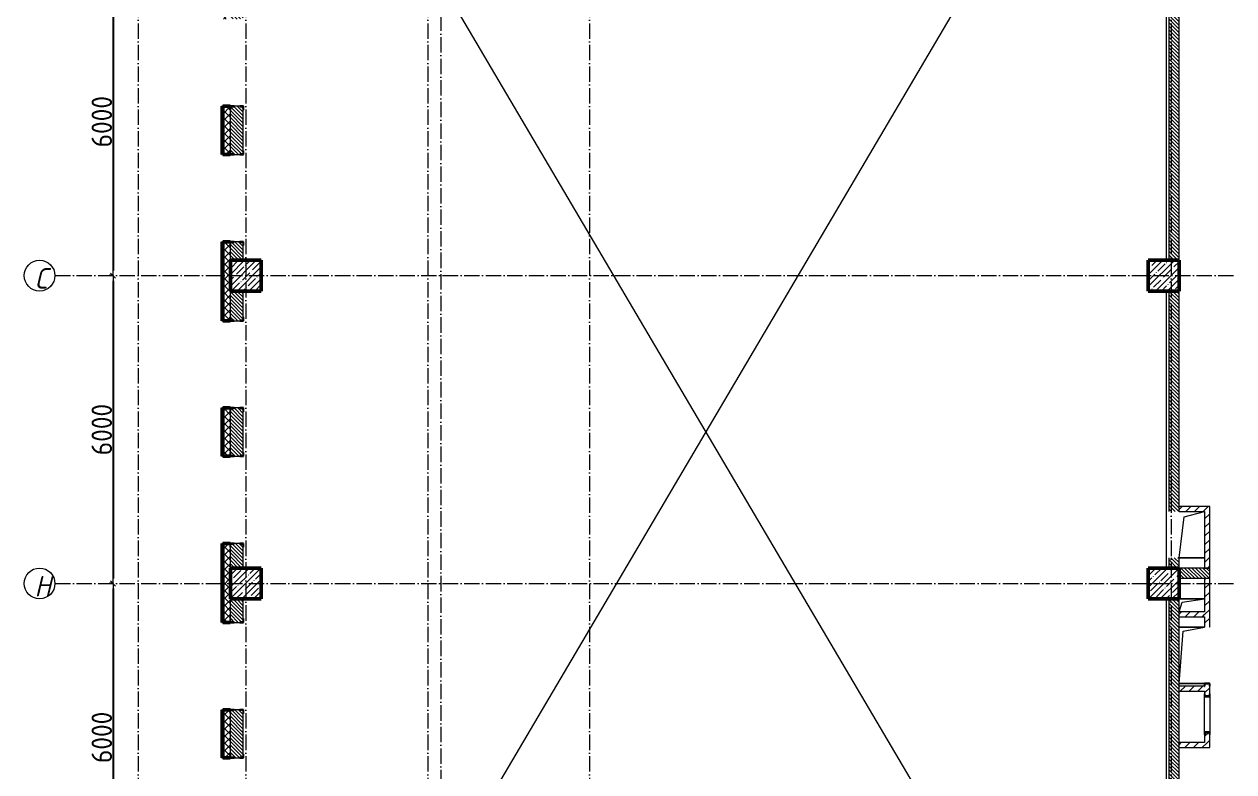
# Model space of a CAD drawing. Header units: millimetres. Extents: x -135211 to 49383, y -8033 to 228499.
# Drawn here: x -63215 to -39623, y 148942 to 163513 of the extents above; entities that cross this region are included whole.
import ezdxf

# ---------------------------------------------------------------- set-up
doc = ezdxf.new("R2010")
doc.units = ezdxf.units.MM
doc.linetypes.add('50_200_ШТРИХ_1Т_ш5_п1_п1_', pattern=[700, 500, -100, 0, -100])
for name, color, linetype, lineweight in [('A-____-____-DIMS', 7, 'Continuous', 9), ('A-DETL-____-OTLN-4', 7, 'Continuous', 18), ('A-FLOR-____-OTLN', 7, 'Continuous', 9), ('A-GENM-____-MCUT', 7, 'Continuous', 25), ('A-GENM-____-OTLN', 7, 'Continuous', 9), ('A-GENM-____-OTLN-1', 7, 'Continuous', 25), ('A-WALL-____-MCUT-2', 7, 'Continuous', 50), ('A-WALL-____-MCUT-3', 7, 'Continuous', 9), ('A-WALL-____-PATT-1', 7, 'Continuous', 9), ('A-WALL-FNSH-MCUT-1', 7, 'Continuous', 9), ('I-WALL-____-OTLN', 7, 'Continuous', 9), ('S-COLS-____-MCUT', 7, 'Continuous', 50), ('S-COLS-____-OTLN', 7, 'Continuous', 9), ('S-GRID-____-IDEN', 7, 'Continuous', 9), ('S-GRID-____-OTLN-1', 7, '50_200_ШТРИХ_1Т_ш5_п1_п1_', 9)]:
    doc.layers.add(name, color=color, linetype=linetype, lineweight=lineweight)
doc.styles.add('ISOCPEUR_I', font='isocpeui.ttf', dxfattribs={"width": 0.9, "height": 2.5})
doc.styles.add('СПДС', font='isocpeur.ttf', dxfattribs={"width": 0.9})
doc.dimstyles.new('Размера А3', dxfattribs={"dimtxt": 200, "dimasz": 100, "dimexe": 70, "dimexo": 100, "dimgap": 20, "dimtad": 1, "dimdec": 0, "dimrnd": 10, "dimzin": 0, "dimdsep": 46, "dimtxsty": 'СПДС', "dimblk": 'ARROWHEAD_6', "dimcen": 1, "dimclrd": 256, "dimclre": 256, "dimclrt": 256, "dimazin": 0, "dimtfac": 1, "dimtdec": 0, "dimtmove": 2, "dimatfit": 3, "dimfxl": 1, "dimtolj": 1, "dimtzin": 0, "dimarcsym": 0})
pattern_1 = [(135, (-129942.255, 127932.027), (-35.35534, -35.35534), [])]
pattern_2 = [(45, (-129942.25, 127932.03), (-84.85281, 84.85281), [])]

# ---------------------------------------------------------------- blocks, each defined once
blk = doc.blocks.new('BSC_Колонна _Прямоугольная - 600х600-V15-АР1_План отверстий 3 этажа в осях 1-64_А-ГГ')
at = {"layer": 'S-COLS-____-OTLN'}
h = blk.add_hatch(dxfattribs=at)
h.set_pattern_fill('FP_51', color=256, style=0, pattern_type=2)
h.set_pattern_definition([(45, (-71050, -30681.04), (-114.04925, 114.04925), []), (45, (-70935.95, -30681.04), (-114.04925, 114.04925), [201.613, -40.323, 3.353, -36.97])])
h.paths.add_polyline_path([(-300, -300), (300, -300), (300, 300), (-300, 300)], flags=0)
at = {"layer": 'S-COLS-____-MCUT'}
for p, q in [((300, 300), (-300, 300)), ((-300, 300), (-300, -300)), ((300, -300), (300, 300)), ((-300, -300), (300, -300))]:
    blk.add_line(p, q, dxfattribs=at)
blk = doc.blocks.new('BSC_Колонна _Прямоугольная - 600х600-V16-АР1_План отверстий 3 этажа в осях 1-64_А-ГГ')
at = {"layer": 'S-COLS-____-OTLN'}
h = blk.add_hatch(dxfattribs=at)
h.set_pattern_fill('FP_52', color=256, style=0, pattern_type=2)
h.set_pattern_definition([(45, (-71050, -24681.04), (-114.04925, 114.04925), []), (45, (-70935.95, -24681.04), (-114.04925, 114.04925), [201.613, -40.323, 3.353, -36.97])])
h.paths.add_polyline_path([(-300, -300), (300, -300), (300, 300), (-300, 300), (-300, 134)], flags=0)
at = {"layer": 'S-COLS-____-MCUT'}
for p, q in [((300, 300), (-300, 300)), ((-300, 300), (-300, -300)), ((300, -300), (300, 300)), ((-300, -300), (300, -300))]:
    blk.add_line(p, q, dxfattribs=at)
blk = doc.blocks.new('BSC_Колонна _Прямоугольная - 600х600-V18-АР1_План отверстий 3 этажа в осях 1-64_А-ГГ')
at = {"layer": 'S-COLS-____-OTLN'}
h = blk.add_hatch(dxfattribs=at)
h.set_pattern_fill('FP_55', color=256, style=0, pattern_type=2)
h.set_pattern_definition([(45, (-88950, -30681.04), (-114.04925, 114.04925), []), (45, (-88835.95, -30681.04), (-114.04925, 114.04925), [201.613, -40.323, 3.353, -36.97])])
h.paths.add_polyline_path([(-300, -300), (300, -300), (300, 300), (-300, 300)], flags=0)
at = {"layer": 'S-COLS-____-MCUT'}
for p, q in [((300, 300), (-300, 300)), ((-300, 300), (-300, -300)), ((300, -300), (300, 300)), ((-300, -300), (300, -300))]:
    blk.add_line(p, q, dxfattribs=at)
blk = doc.blocks.new('BSC_Колонна _Прямоугольная - 600х600-V19-АР1_План отверстий 3 этажа в осях 1-64_А-ГГ')
at = {"layer": 'S-COLS-____-OTLN'}
h = blk.add_hatch(dxfattribs=at)
h.set_pattern_fill('FP_56', color=256, style=0, pattern_type=2)
h.set_pattern_definition([(45, (-88950, -24681.04), (-114.04925, 114.04925), []), (45, (-88835.95, -24681.04), (-114.04925, 114.04925), [201.613, -40.323, 3.353, -36.97])])
h.paths.add_polyline_path([(-300, -300), (300, -300), (300, 300), (-300, 300), (-300, 134)], flags=0)
at = {"layer": 'S-COLS-____-MCUT'}
for p, q in [((300, 300), (-300, 300)), ((-300, 300), (-300, -300)), ((300, -300), (300, 300)), ((-300, -300), (300, -300))]:
    blk.add_line(p, q, dxfattribs=at)
blk = doc.blocks.new('Фахверк_СКБ_Уголок - 250_3380-27498580-АР1_План отверстий 3 этажа в осях 1-64_А-ГГ')
at = {"layer": 'A-GENM-____-MCUT'}
for p, q in [((200, 181), (125, 181)), ((125, 181), (125, 106)), ((125, 106), (131, 106)), ((131, 106), (131, 175)), ((131, 175), (200, 175)), ((200, 175), (200, 181)), ((131, -6), (125, -6)), ((125, -6), (125, -81)), ((125, -81), (200, -81)), ((131, -75), (131, -6)), ((200, -75), (131, -75)), ((200, -81), (200, -75))]:
    blk.add_line(p, q, dxfattribs=at)
blk = doc.blocks.new('AR_Отверстие прямоугольное _в плите_ - AR_Отверстие прямоугольное _в плите_-30552785-АР1_План отверстий 3 этажа в осях 1-64_А-ГГ')
at = {"layer": 'A-GENM-____-OTLN'}
for p, q in [((-250, -450), (-150, 350)), ((-150, 350), (250, 450)), ((-250, -450), (250, -450))]:
    blk.add_line(p, q, dxfattribs=at)
blk = doc.blocks.new('AR_Отверстие прямоугольное _в плите_ - AR_Отверстие прямоугольное _в плите_-30459257-АР1_План отверстий 3 этажа в осях 1-64_А-ГГ')
at = {"layer": 'A-GENM-____-OTLN'}
for p, q in [((250, 125), (-250, 125)), ((-250, -125), (-188, 63)), ((-188, 63), (250, 125))]:
    blk.add_line(p, q, dxfattribs=at)
blk = doc.blocks.new('AR_Отверстие прямоугольное _в плите_ - AR_Отверстие прямоугольное _в плите_-V208-АР1_План отверстий 3 этажа в осях 1-64_А-ГГ')
at = {"layer": 'A-GENM-____-OTLN'}
for p, q in [((250, 550), (-250, 550)), ((-167, 467), (250, 550)), ((-250, -550), (-167, 467)), ((-250, -550), (250, -550))]:
    blk.add_line(p, q, dxfattribs=at)
blk = doc.blocks.new('154_Фахверк_СКБ_Швеллер - Тип_100_3960_зеркало-36793856-АР1_План отверстий 3 этажа в осях 1-64_А-ГГ')
at = {"layer": 'A-GENM-____-MCUT'}
for p, q in [((175, 50), (125, 50)), ((125, 50), (125, -50)), ((128, 47), (175, 47)), ((128, -47), (128, 47)), ((175, 47), (175, 50)), ((125, -50), (175, -50)), ((175, -47), (128, -47)), ((175, -50), (175, -47))]:
    blk.add_line(p, q, dxfattribs=at)
blk = doc.blocks.new('154_Стойка_СКБ_Швеллер - СМ-2180_100-28318692-АР1_План отверстий 3 этажа в осях 1-64_А-ГГ')
at = {"layer": 'A-GENM-____-MCUT'}
for p, q in [((171, 50), (125, 50)), ((125, 50), (125, -50)), ((129.5, 42.4), (171, 42.4)), ((129.5, -42.4), (129.5, 42.4)), ((171, 42.4), (171, 50)), ((125, -50), (171, -50)), ((171, -42.4), (129.5, -42.4)), ((171, -50), (171, -42.4))]:
    blk.add_line(p, q, dxfattribs=at)
blk = doc.blocks.new('Ось сетки - Круг_Ø6_00__ISO-2_5_0_9K_-25732049-АР1_План отверстий 3 этажа в осях 1-64_А-ГГ')
at = {"layer": 'S-GRID-____-IDEN'}
blk.add_circle((0, 0), 3, dxfattribs=at)
blk = doc.blocks.new('ARROWHEAD_6')
at = {"color": 0, "linetype": 'Continuous'}
for p, q in [((0, 0), (-1, 0)), ((-0.5, -0.5), (0.5, 0.5))]:
    blk.add_line(p, q, dxfattribs=at)
blk = doc.blocks.new('*D1048')
at = {"layer": 'A-____-____-DIMS', "lineweight": -2, "transparency": 16777216}
for p, q in [((-61476, 164613), (-61552, 164613)), ((-61482, 164513), (-61482, 158713)), ((-61476, 158613), (-61552, 158613))]:
    blk.add_line(p, q, dxfattribs=at)
at = {"layer": 'Defpoints', "color": 0, "transparency": 16777216}
for p in [(-61376, 164613), (-61482, 158613), (-61376, 158613)]:
    blk.add_point(p, dxfattribs=at)
at = {"layer": 'A-____-____-DIMS', "lineweight": -2, "transparency": 16777216, "xscale": 100, "yscale": 100, "zscale": 100}
for p, rotation in [((-61482, 164613), 90), ((-61482, 158613), 270)]:
    blk.add_blockref('ARROWHEAD_6', p, dxfattribs=dict(at, rotation=rotation))
at = {"layer": 'A-____-____-DIMS', "transparency": 16777216, "insert": (-61702, 161613), "char_height": 400, "attachment_point": 5, "rotation": 90, "style": 'СПДС'}
blk.add_mtext('\\A1;6000', dxfattribs=at)
blk = doc.blocks.new('*D1049')
at = {"layer": 'A-____-____-DIMS', "lineweight": -2, "transparency": 16777216}
for p, q in [((-61476, 158613), (-61552, 158613)), ((-61482, 158513), (-61482, 152713)), ((-61476, 152613), (-61552, 152613))]:
    blk.add_line(p, q, dxfattribs=at)
at = {"layer": 'Defpoints', "color": 0, "transparency": 16777216}
for p in [(-61376, 158613), (-61482, 152613), (-61376, 152613)]:
    blk.add_point(p, dxfattribs=at)
at = {"layer": 'A-____-____-DIMS', "lineweight": -2, "transparency": 16777216, "xscale": 100, "yscale": 100, "zscale": 100}
for p, rotation in [((-61482, 158613), 90), ((-61482, 152613), 270)]:
    blk.add_blockref('ARROWHEAD_6', p, dxfattribs=dict(at, rotation=rotation))
at = {"layer": 'A-____-____-DIMS', "transparency": 16777216, "insert": (-61702, 155613), "char_height": 400, "attachment_point": 5, "rotation": 90, "style": 'СПДС'}
blk.add_mtext('\\A1;6000', dxfattribs=at)
blk = doc.blocks.new('*D1050')
at = {"layer": 'A-____-____-DIMS', "lineweight": -2, "transparency": 16777216}
for p, q in [((-61476, 152613), (-61552, 152613)), ((-61482, 152513), (-61482, 146713)), ((-61476, 146613), (-61552, 146613))]:
    blk.add_line(p, q, dxfattribs=at)
at = {"layer": 'Defpoints', "color": 0, "transparency": 16777216}
for p in [(-61376, 152613), (-61482, 146613), (-61376, 146613)]:
    blk.add_point(p, dxfattribs=at)
at = {"layer": 'A-____-____-DIMS', "lineweight": -2, "transparency": 16777216, "xscale": 100, "yscale": 100, "zscale": 100}
for p, rotation in [((-61482, 152613), 90), ((-61482, 146613), 270)]:
    blk.add_blockref('ARROWHEAD_6', p, dxfattribs=dict(at, rotation=rotation))
at = {"layer": 'A-____-____-DIMS', "transparency": 16777216, "insert": (-61702, 149613), "char_height": 400, "attachment_point": 5, "rotation": 90, "style": 'СПДС'}
blk.add_mtext('\\A1;6000', dxfattribs=at)

msp = doc.modelspace()

# ---------------------------------------------------------------- hatches: boundary and pattern name
at = {"layer": 'A-WALL-____-PATT-1'}
h = msp.add_hatch(dxfattribs=at)
h.set_pattern_fill('FP_1', color=256, style=0, pattern_type=2)
h.set_pattern_definition([(45, (-129942.25, 127932.03), (-70.71068, 70.71068), []), (135, (-129942.25, 127932.03), (-70.71068, -70.71068), [])])
h.paths.add_polyline_path([(-59342.3, 140263.1), (-59192.3, 140263.1), (-59192.3, 141558.1), (-59198.3, 141558.1), (-59198.3, 141633.1), (-59342.3, 141633.1)], flags=0)
h.paths.add_polyline_path([(-59257.4, 143333.1), (-59198.3, 143333.1), (-59198.3, 143408.1), (-59192.3, 143408.1), (-59192.3, 144198.1), (-59198.3, 144198.1), (-59198.3, 144273.1), (-59342.3, 144273.1), (-59342.3, 143333.1)], flags=0)
h.paths.add_polyline_path([(-59257.4, 145973.1), (-59198.3, 145973.1), (-59198.3, 146048.1), (-59192.3, 146048.1), (-59192.3, 147438.1), (-59198.3, 147438.1), (-59198.3, 147513.1), (-59342.3, 147513.1), (-59342.3, 145973.1)], flags=0)
h.paths.add_polyline_path([(-59257.4, 149213.1), (-59198.3, 149213.1), (-59198.3, 149288.1), (-59192.3, 149288.1), (-59192.3, 150078.1), (-59198.3, 150078.1), (-59198.3, 150153.1), (-59342.3, 150153.1), (-59342.3, 149213.1)], flags=0)
h.paths.add_polyline_path([(-59257.4, 151853.1), (-59198.3, 151853.1), (-59198.3, 151928.1), (-59192.3, 151928.1), (-59192.3, 153318.1), (-59198.3, 153318.1), (-59198.3, 153393.1), (-59342.3, 153393.1), (-59342.3, 151853.1)], flags=0)
h.paths.add_polyline_path([(-59342.3, 155093.1), (-59198.3, 155093.1), (-59198.3, 155168.1), (-59192.3, 155168.1), (-59192.3, 155958.1), (-59198.3, 155958.1), (-59198.3, 156033.1), (-59342.3, 156033.1)], flags=0)
h.paths.add_polyline_path([(-59342.3, 157733.1), (-59198.3, 157733.1), (-59198.3, 157808.1), (-59192.3, 157808.1), (-59192.3, 159198.1), (-59198.3, 159198.1), (-59198.3, 159273.1), (-59342.3, 159273.1)], flags=0)
h.paths.add_polyline_path([(-59342.3, 160973.1), (-59198.3, 160973.1), (-59198.3, 161048.1), (-59192.3, 161048.1), (-59192.3, 161838.1), (-59198.3, 161838.1), (-59198.3, 161913.1), (-59342.3, 161913.1)], flags=0)
h.paths.add_polyline_path([(-59198.3, 163613.1), (-59198.3, 163688.1), (-59192.3, 163688.1), (-59192.3, 165078.1), (-59198.3, 165078.1), (-59198.3, 165153.1), (-59342.3, 165153.1), (-59342.3, 163613.1), (-59257.4, 163613.1)], flags=0)
h.paths.add_polyline_path([(-59198.3, 166853.1), (-59198.3, 166928.1), (-59192.3, 166928.1), (-59192.3, 167718.1), (-59198.3, 167718.1), (-59198.3, 167793.1), (-59342.3, 167793.1), (-59342.3, 166853.1), (-59257.4, 166853.1)], flags=0)
h.paths.add_polyline_path([(-59198.3, 169493.1), (-59198.3, 169568.1), (-59192.3, 169568.1), (-59192.3, 170863.1), (-59342.3, 170863.1), (-59342.3, 169493.1), (-59257.4, 169493.1)], flags=0)
h = msp.add_hatch(dxfattribs=at)
h.set_pattern_fill('FP_6', color=256, style=0, pattern_type=2)
h.set_pattern_definition(pattern_1)
h.paths.add_polyline_path([(-59011.3, 158913.1), (-58942.3, 158913.1), (-58942.3, 159267.1), (-59011.3, 159267.1), (-59011.3, 159273.1), (-59123.3, 159273.1), (-59123.3, 159267.1), (-59192.3, 159267.1), (-59192.3, 158913.1)], flags=0)
h.paths.add_polyline_path([(-59011.3, 160973.1), (-59011.3, 160979.1), (-58942.3, 160979.1), (-58942.3, 161907.1), (-59011.3, 161907.1), (-59011.3, 161913.1), (-59123.3, 161913.1), (-59123.3, 161907.1), (-59192.3, 161907.1), (-59192.3, 160979.1), (-59123.3, 160979.1), (-59123.3, 160973.1)], flags=0)
h.paths.add_polyline_path([(-59011.3, 163613.1), (-59011.3, 163619.1), (-58942.3, 163619.1), (-58942.3, 164313.1), (-59192.3, 164313.1), (-59192.3, 163619.1), (-59123.3, 163619.1), (-59123.3, 163613.1)], flags=0)
h = msp.add_hatch(dxfattribs=at)
h.set_pattern_fill('FP_6', color=256, style=0, pattern_type=2)
h.set_pattern_definition(pattern_1)
h.paths.add_polyline_path([(-40692.3, 158913.1), (-40692.3, 164313.1), (-40892.3, 164313.1), (-40892.3, 158913.1)], flags=0)
h = msp.add_hatch(dxfattribs=at)
h.set_pattern_fill('FP_6', color=256, style=0, pattern_type=2)
h.set_pattern_definition(pattern_1)
h.paths.add_polyline_path([(-59123.3, 152913.1), (-58942.3, 152913.1), (-58942.3, 153387.1), (-59011.3, 153387.1), (-59011.3, 153393.1), (-59123.3, 153393.1), (-59123.3, 153387.1), (-59192.3, 153387.1), (-59192.3, 152913.1)], flags=0)
h.paths.add_polyline_path([(-59123.3, 155093.1), (-59011.3, 155093.1), (-59011.3, 155099.1), (-58942.3, 155099.1), (-58942.3, 156027.1), (-59011.3, 156027.1), (-59011.3, 156033.1), (-59123.3, 156033.1), (-59123.3, 156027.1), (-59192.3, 156027.1), (-59192.3, 155099.1), (-59123.3, 155099.1)], flags=0)
h.paths.add_polyline_path([(-59011.3, 157733.1), (-59011.3, 157739.1), (-58942.3, 157739.1), (-58942.3, 158313.1), (-59192.3, 158313.1), (-59192.3, 157739.1), (-59123.3, 157739.1), (-59123.3, 157733.1)], flags=0)
h = msp.add_hatch(dxfattribs=at)
h.set_pattern_fill('FP_6', color=256, style=0, pattern_type=2)
h.set_pattern_definition(pattern_1)
h.paths.add_polyline_path([(-40692.3, 152913.1), (-40692.3, 153113.1), (-40892.3, 153113.1), (-40892.3, 152913.1)], flags=0)
h.paths.add_polyline_path([(-40892.3, 154013.1), (-40692.3, 154013.1), (-40692.3, 158313.1), (-40892.3, 158313.1), (-40892.3, 156187.1)], flags=0)
h = msp.add_hatch(dxfattribs=at)
h.set_pattern_fill('FP_4', color=256, style=0, pattern_type=2)
h.set_pattern_definition(pattern_2)
h.paths.add_polyline_path([(-40192.3, 154013.1), (-40092.3, 154013.1), (-40092.3, 154113.1), (-40692.3, 154113.1), (-40692.3, 154013.1)], flags=0)
h = msp.add_hatch(dxfattribs=at)
h.set_pattern_fill('FP_4', color=256, style=0, pattern_type=2)
h.set_pattern_definition(pattern_2)
h.paths.add_polyline_path([(-40092.3, 152913.1), (-40092.3, 154013.1), (-40192.3, 154013.1), (-40192.3, 152913.1)], flags=0)
h = msp.add_hatch(dxfattribs=at)
h.set_pattern_fill('FP_6', color=256, style=0, pattern_type=2)
h.set_pattern_definition(pattern_1)
h.paths.add_polyline_path([(-40092.3, 152713.1), (-40092.3, 152913.1), (-40692.3, 152913.1), (-40692.3, 152713.1)], flags=0)
h = msp.add_hatch(dxfattribs=at)
h.set_pattern_fill('FP_4', color=256, style=0, pattern_type=2)
h.set_pattern_definition(pattern_2)
h.paths.add_polyline_path([(-40099.9, 149513.1), (-40092.3, 149513.1), (-40092.3, 149667.1), (-40099.9, 149667.1), (-40099.9, 149708.6), (-40184.7, 149708.6), (-40184.7, 149667.1), (-40192.3, 149667.1), (-40192.3, 149513.1), (-40184.7, 149513.1)], flags=0)
h.paths.add_polyline_path([(-40189.3, 150416.1), (-40095.3, 150416.1), (-40095.3, 150463.1), (-40092.3, 150463.1), (-40092.3, 150613.1), (-40095.3, 150613.1), (-40095.3, 150660.1), (-40189.3, 150660.1), (-40189.3, 150613.1), (-40192.3, 150613.1), (-40192.3, 150463.1), (-40189.3, 150463.1)], flags=0)
h.paths.add_polyline_path([(-40179.4, 151763.1), (-40092.3, 151763.1), (-40092.3, 152713.1), (-40192.3, 152713.1), (-40192.3, 151763.1)], flags=0)
h = msp.add_hatch(dxfattribs=at)
h.set_pattern_fill('FP_6', color=256, style=0, pattern_type=2)
h.set_pattern_definition(pattern_1)
h.paths.add_polyline_path([(-59123.3, 146913.1), (-58942.3, 146913.1), (-58942.3, 147507.1), (-59011.3, 147507.1), (-59011.3, 147513.1), (-59123.3, 147513.1), (-59123.3, 147507.1), (-59192.3, 147507.1), (-59192.3, 146913.1)], flags=0)
h.paths.add_polyline_path([(-59011.3, 149213.1), (-59011.3, 149219.1), (-58942.3, 149219.1), (-58942.3, 150147.1), (-59011.3, 150147.1), (-59011.3, 150153.1), (-59123.3, 150153.1), (-59123.3, 150147.1), (-59192.3, 150147.1), (-59192.3, 149219.1), (-59123.3, 149219.1), (-59123.3, 149213.1)], flags=0)
h.paths.add_polyline_path([(-59011.3, 151853.1), (-59011.3, 151859.1), (-58942.3, 151859.1), (-58942.3, 152313.1), (-59192.3, 152313.1), (-59192.3, 151859.1), (-59123.3, 151859.1), (-59123.3, 151853.1)], flags=0)
h = msp.add_hatch(dxfattribs=at)
h.set_pattern_fill('FP_6', color=256, style=0, pattern_type=2)
h.set_pattern_definition(pattern_1)
h.paths.add_polyline_path([(-40692.3, 146913.1), (-40692.3, 152313.1), (-40892.3, 152313.1), (-40892.3, 146913.1)], flags=0)
h = msp.add_hatch(dxfattribs=at)
h.set_pattern_fill('FP_4', color=256, style=0, pattern_type=2)
h.set_pattern_definition(pattern_2)
h.paths.add_polyline_path([(-40192.3, 151963.1), (-40192.3, 152063.1), (-40692.3, 152063.1), (-40692.3, 151963.1)], flags=0)
h = msp.add_hatch(dxfattribs=at)
h.set_pattern_fill('FP_4', color=256, style=0, pattern_type=2)
h.set_pattern_definition(pattern_2)
h.paths.add_polyline_path([(-40192.3, 150513.1), (-40192.3, 150613.1), (-40692.3, 150613.1), (-40692.3, 150513.1)], flags=0)
h = msp.add_hatch(dxfattribs=at)
h.set_pattern_fill('FP_4', color=256, style=0, pattern_type=2)
h.set_pattern_definition(pattern_2)
h.paths.add_polyline_path([(-40692.3, 149413.1), (-40092.3, 149413.1), (-40092.3, 149513.1), (-40692.3, 149513.1)], flags=0)

# ---------------------------------------------------------------- linework, layer by layer
at = {"layer": 'A-DETL-____-OTLN-4'}
for p, q in [((-58592.3, 140863.1), (-41192.3, 170363.1)), ((-58592.3, 170263.1), (-41192.3, 140763.1))]:
    msp.add_line(p, q, dxfattribs=at)
at = {"layer": 'A-FLOR-____-OTLN'}
for p, q in [((-40942.3, 164313.1), (-40942.3, 158913.1)), ((-40942.3, 158313.1), (-40942.3, 152913.1)), ((-40192.3, 153113.1), (-40692.3, 153113.1)), ((-40942.3, 152313.1), (-40942.3, 146913.1)), ((-40692.3, 152313.1), (-40192.3, 152313.1)), ((-40692.3, 151763.1), (-40192.3, 151763.1)), ((-40192.3, 150663.1), (-40692.3, 150663.1))]:
    msp.add_line(p, q, dxfattribs=at)
at = {"layer": 'A-WALL-____-MCUT-2'}
for p, q in [((-59354.3, 161913.1), (-59354.3, 160973.1)), ((-59349.3, 161913.1), (-59349.3, 160973.1)), ((-59342.3, 161913.1), (-59342.3, 160973.1)), ((-59198.3, 161913.1), (-59342.3, 161913.1)), ((-59342.3, 160973.1), (-59198.3, 160973.1)), ((-59354.3, 159273.1), (-59354.3, 157733.1)), ((-59349.3, 159273.1), (-59349.3, 157733.1)), ((-59342.3, 159273.1), (-59342.3, 157733.1)), ((-59198.3, 159273.1), (-59342.3, 159273.1)), ((-59342.3, 157733.1), (-59198.3, 157733.1)), ((-59354.3, 156033.1), (-59354.3, 155093.1)), ((-59349.3, 156033.1), (-59349.3, 155093.1)), ((-59342.3, 156033.1), (-59342.3, 155093.1)), ((-59198.3, 156033.1), (-59342.3, 156033.1)), ((-59342.3, 155093.1), (-59198.3, 155093.1)), ((-59354.3, 153393.1), (-59354.3, 151853.1)), ((-59349.3, 153393.1), (-59349.3, 151853.1)), ((-59342.3, 153393.1), (-59342.3, 151853.1)), ((-59198.3, 153393.1), (-59342.3, 153393.1)), ((-59342.3, 151853.1), (-59198.3, 151853.1)), ((-59354.3, 150153.1), (-59354.3, 149213.1)), ((-59349.3, 150153.1), (-59349.3, 149213.1)), ((-59342.3, 150153.1), (-59342.3, 149213.1)), ((-59198.3, 150153.1), (-59342.3, 150153.1)), ((-59342.3, 149213.1), (-59198.3, 149213.1))]:
    msp.add_line(p, q, dxfattribs=at)
at = {"layer": 'A-WALL-____-MCUT-3'}
for p, q in [((-40892.3, 164313.1), (-40892.3, 158913.1)), ((-40692.3, 158913.1), (-40692.3, 164313.1)), ((-59011.3, 161913.1), (-59123.3, 161913.1)), ((-59192.3, 161048.1), (-59192.3, 161838.1)), ((-58942.3, 161048.1), (-58942.3, 161838.1)), ((-59123.3, 160973.1), (-59011.3, 160973.1)), ((-59011.3, 159273.1), (-59123.3, 159273.1)), ((-59192.3, 158913.1), (-59192.3, 159198.1)), ((-58942.3, 158913.1), (-58942.3, 159198.1)), ((-59192.3, 157808.1), (-59192.3, 158313.1)), ((-58942.3, 157808.1), (-58942.3, 158313.1)), ((-40892.3, 158313.1), (-40892.3, 154013.1)), ((-40692.3, 154013.1), (-40692.3, 158313.1)), ((-59123.3, 157733.1), (-59011.3, 157733.1)), ((-59192.3, 155168.1), (-59192.3, 155958.1)), ((-59011.3, 156033.1), (-59123.3, 156033.1)), ((-58942.3, 155168.1), (-58942.3, 155958.1)), ((-59123.3, 155093.1), (-59011.3, 155093.1)), ((-59011.3, 153393.1), (-59123.3, 153393.1)), ((-59192.3, 152913.1), (-59192.3, 153318.1)), ((-58942.3, 152913.1), (-58942.3, 153318.1)), ((-40892.3, 153113.1), (-40892.3, 152913.1)), ((-40692.3, 152913.1), (-40692.3, 153113.1)), ((-40092.3, 152913.1), (-40692.3, 152913.1)), ((-40092.3, 152713.1), (-40092.3, 152913.1)), ((-40692.3, 152713.1), (-40092.3, 152713.1)), ((-59192.3, 151928.1), (-59192.3, 152313.1)), ((-58942.3, 151928.1), (-58942.3, 152313.1)), ((-40892.3, 152313.1), (-40892.3, 146913.1)), ((-40692.3, 146913.1), (-40692.3, 152313.1)), ((-59123.3, 151853.1), (-59011.3, 151853.1)), ((-59192.3, 149288.1), (-59192.3, 150078.1)), ((-59011.3, 150153.1), (-59123.3, 150153.1)), ((-58942.3, 149288.1), (-58942.3, 150078.1)), ((-59123.3, 149213.1), (-59011.3, 149213.1))]:
    msp.add_line(p, q, dxfattribs=at)
at = {"layer": 'A-WALL-FNSH-MCUT-1'}
for p, q in [((-59342.3, 161913.1), (-59362.3, 161913.1)), ((-59362.3, 161913.1), (-59362.3, 160973.1)), ((-59362.3, 160973.1), (-59342.3, 160973.1)), ((-59342.3, 159273.1), (-59362.3, 159273.1)), ((-59362.3, 159273.1), (-59362.3, 157733.1)), ((-59362.3, 157733.1), (-59342.3, 157733.1)), ((-59342.3, 156033.1), (-59362.3, 156033.1)), ((-59362.3, 156033.1), (-59362.3, 155093.1)), ((-59362.3, 155093.1), (-59342.3, 155093.1)), ((-40092.3, 154113.1), (-40692.3, 154113.1)), ((-40092.3, 152913.1), (-40092.3, 154113.1)), ((-40692.3, 154013.1), (-40192.3, 154013.1)), ((-40692.3, 154013.1), (-40692.3, 154013.1)), ((-40192.3, 154013.1), (-40192.3, 152913.1)), ((-59342.3, 153393.1), (-59362.3, 153393.1)), ((-59362.3, 153393.1), (-59362.3, 151853.1)), ((-40192.3, 152913.1), (-40092.3, 152913.1)), ((-40192.3, 152713.1), (-40192.3, 152063.1)), ((-40092.3, 151763.1), (-40092.3, 152713.1)), ((-40092.3, 152713.1), (-40092.3, 152713.1)), ((-40192.3, 152063.1), (-40692.3, 152063.1)), ((-40692.3, 151963.1), (-40192.3, 151963.1)), ((-40192.3, 151963.1), (-40192.3, 151763.1)), ((-59362.3, 151853.1), (-59342.3, 151853.1)), ((-40192.3, 150613.1), (-40692.3, 150613.1)), ((-40092.3, 150463.1), (-40092.3, 150613.1)), ((-40692.3, 150513.1), (-40192.3, 150513.1)), ((-40192.3, 150513.1), (-40192.3, 150463.1)), ((-59342.3, 150153.1), (-59362.3, 150153.1)), ((-59362.3, 150153.1), (-59362.3, 149213.1)), ((-40192.3, 149667.1), (-40192.3, 149513.1)), ((-40092.3, 149413.1), (-40092.3, 149667.1)), ((-40192.3, 149513.1), (-40692.3, 149513.1)), ((-40692.3, 149413.1), (-40092.3, 149413.1)), ((-59362.3, 149213.1), (-59342.3, 149213.1))]:
    msp.add_line(p, q, dxfattribs=at)
at = {"layer": 'I-WALL-____-OTLN'}
for p, q in [((-40192.3, 149713.1), (-40192.3, 150413.1)), ((-40092.3, 150413.1), (-40092.3, 149713.1))]:
    msp.add_line(p, q, dxfattribs=at)
at = {"layer": 'S-GRID-____-OTLN-1', "color": 251, "ltscale": 0.6, "true_color": 0x636466}
for p, q in [((-60992.3, 177813), (-60992.3, 123449.4)), ((-58892.3, 177813), (-58892.3, 123622)), ((-55342.3, 177813), (-55342.3, 139263.1)), ((-52192.3, 177813), (-52192.3, 136501.9)), ((-40842.3, 177813), (-40842.3, 123449.4)), ((-55092.3, 177544.8), (-55092.3, 139263.1)), ((-62615.5, 158613.1), (-39623.5, 158613.1)), ((-62615.5, 152613.1), (-39623.5, 152613.1))]:
    msp.add_line(p, q, dxfattribs=at)

# ---------------------------------------------------------------- block references
at = {"layer": 'A-GENM-____-OTLN'}
for name, p in [('AR_Отверстие прямоугольное _в плите_ - AR_Отверстие прямоугольное _в плите_-30552785-АР1_План отверстий 3 этажа в осях 1-64_А-ГГ', (-40442.3, 153563.1)), ('AR_Отверстие прямоугольное _в плите_ - AR_Отверстие прямоугольное _в плите_-30459257-АР1_План отверстий 3 этажа в осях 1-64_А-ГГ', (-40442.3, 152188.1)), ('AR_Отверстие прямоугольное _в плите_ - AR_Отверстие прямоугольное _в плите_-V208-АР1_План отверстий 3 этажа в осях 1-64_А-ГГ', (-40442.3, 151213.1))]:
    msp.add_blockref(name, p, dxfattribs=at)
at = {"layer": 'A-GENM-____-OTLN-1'}
for name, p, rotation in [('Фахверк_СКБ_Уголок - 250_3380-27498580-АР1_План отверстий 3 этажа в осях 1-64_А-ГГ', (-59117.3, 162038.1), 269.9999999999999), ('Фахверк_СКБ_Уголок - 250_3380-27498580-АР1_План отверстий 3 этажа в осях 1-64_А-ГГ', (-59017.3, 160848.1), 89.99999999999991), ('Фахверк_СКБ_Уголок - 250_3380-27498580-АР1_План отверстий 3 этажа в осях 1-64_А-ГГ', (-59117.3, 159398.1), 269.9999999999999), ('Фахверк_СКБ_Уголок - 250_3380-27498580-АР1_План отверстий 3 этажа в осях 1-64_А-ГГ', (-59017.3, 157608.1), 89.99999999999991), ('Фахверк_СКБ_Уголок - 250_3380-27498580-АР1_План отверстий 3 этажа в осях 1-64_А-ГГ', (-59117.3, 156158.1), 269.9999999999999), ('Фахверк_СКБ_Уголок - 250_3380-27498580-АР1_План отверстий 3 этажа в осях 1-64_А-ГГ', (-59017.3, 154968.1), 89.99999999999991), ('Фахверк_СКБ_Уголок - 250_3380-27498580-АР1_План отверстий 3 этажа в осях 1-64_А-ГГ', (-59117.3, 153518.1), 269.9999999999999), ('Фахверк_СКБ_Уголок - 250_3380-27498580-АР1_План отверстий 3 этажа в осях 1-64_А-ГГ', (-59017.3, 151728.1), 89.99999999999991), ('154_Фахверк_СКБ_Швеллер - Тип_100_3960_зеркало-36793856-АР1_План отверстий 3 этажа в осях 1-64_А-ГГ', (-40142.3, 150788.1), 269.9999999999996), ('154_Фахверк_СКБ_Швеллер - Тип_100_3960_зеркало-36793856-АР1_План отверстий 3 этажа в осях 1-64_А-ГГ', (-40142.3, 150288.1), 89.99999999999962), ('Фахверк_СКБ_Уголок - 250_3380-27498580-АР1_План отверстий 3 этажа в осях 1-64_А-ГГ', (-59117.3, 150278.1), 269.9999999999999), ('154_Стойка_СКБ_Швеллер - СМ-2180_100-28318692-АР1_План отверстий 3 этажа в осях 1-64_А-ГГ', (-40142.3, 149838.1), 269.9999999999996), ('Фахверк_СКБ_Уголок - 250_3380-27498580-АР1_План отверстий 3 этажа в осях 1-64_А-ГГ', (-59017.3, 149088.1), 89.99999999999991)]:
    msp.add_blockref(name, p, dxfattribs=dict(at, rotation=rotation))
at = {"layer": 'S-COLS-____-OTLN'}
for name, p in [('BSC_Колонна _Прямоугольная - 600х600-V15-АР1_План отверстий 3 этажа в осях 1-64_А-ГГ', (-58892.3, 158613.1)), ('BSC_Колонна _Прямоугольная - 600х600-V18-АР1_План отверстий 3 этажа в осях 1-64_А-ГГ', (-40992.3, 158613.1)), ('BSC_Колонна _Прямоугольная - 600х600-V16-АР1_План отверстий 3 этажа в осях 1-64_А-ГГ', (-58892.3, 152613.1)), ('BSC_Колонна _Прямоугольная - 600х600-V19-АР1_План отверстий 3 этажа в осях 1-64_А-ГГ', (-40992.3, 152613.1))]:
    msp.add_blockref(name, p, dxfattribs=at)
at = {"layer": 'S-GRID-____-IDEN', "xscale": 99.99999999999993, "yscale": 99.99999999999993, "zscale": 99.99999999999993, "rotation": 269.9999999999995}
for p in [(-62915.5, 158613.1), (-62915.5, 152613.1)]:
    msp.add_blockref('Ось сетки - Круг_Ø6_00__ISO-2_5_0_9K_-25732049-АР1_План отверстий 3 этажа в осях 1-64_А-ГГ', p, dxfattribs=at)

# ---------------------------------------------------------------- texts
at = {"layer": 'S-GRID-____-IDEN', "char_height": 400, "attachment_point": 1, "style": 'ISOCPEUR_I'}
for s, insert, width in [('\\fISOCPEUR|b0|i1|c204|p34|;\\W.9;С', (-63004.5, 158759.7), 202.025), ('\\fISOCPEUR|b0|i1|c204|p34|;\\W.9;Н', (-63013.5, 152759.7), 223.671)]:
    msp.add_mtext(s, dxfattribs=dict(at, insert=insert, width=width))

# ---------------------------------------------------------------- dimensions: what is measured, and where the dimension line sits
at = {"layer": 'A-____-____-DIMS'}
for base, p1, p2, picture, middle in [((-61481.9, 158613.1), (-61375.8, 164613.1), (-61375.8, 158613.1), '*D1048', (-61701.9, 161613.1)), ((-61481.9, 152613.1), (-61375.8, 158613.1), (-61375.8, 152613.1), '*D1049', (-61701.9, 155613.1)), ((-61481.9, 146613.1), (-61375.8, 152613.1), (-61375.8, 146613.1), '*D1050', (-61701.9, 149613.1))]:
    dim = msp.add_linear_dim(base=base, p1=p1, p2=p2, angle=90, dimstyle='Размера А3', override={"dimtxt": 400}, dxfattribs=at)
    dim.commit()
    dim.dimension.update_dxf_attribs({"geometry": picture, "text_midpoint": middle})

doc.saveas('drawing.dxf')
